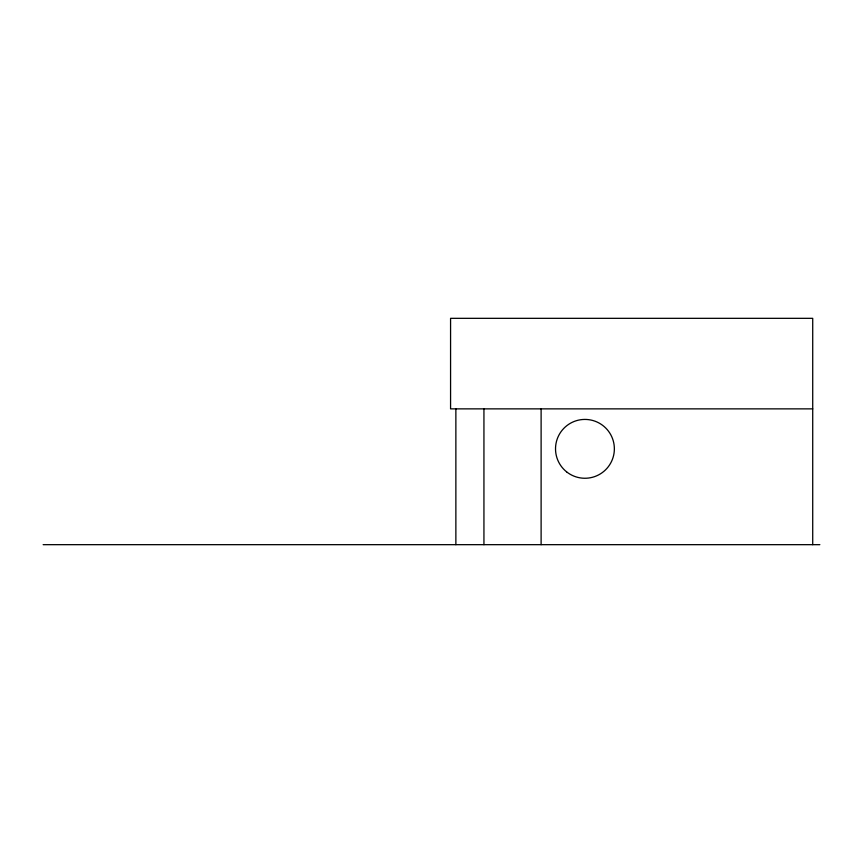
<?xml version="1.0" encoding="UTF-8"?>
<svg xmlns="http://www.w3.org/2000/svg" width="863" height="863" viewBox="0 0 863 863"><rect width="100%" height="100%" fill="white"/><g stroke="black" fill="none" stroke-linecap="round" stroke-linejoin="round"><path stroke-width="1.29" d="M812.719 408.868L450.572 408.868L450.572 318.328L812.719 318.328L812.719 544.672M43.15 544.672L819.85 544.672M541.112 408.868L541.112 544.672M483.938 408.868L483.938 544.672M455.869 408.868L455.869 544.672M566.581 471.834A29.428 29.428 0 0 0 614.035 453.237A29.428 29.428 0 0 0 574.208 421.446A29.428 29.428 0 0 0 566.581 471.834"/></g></svg>
